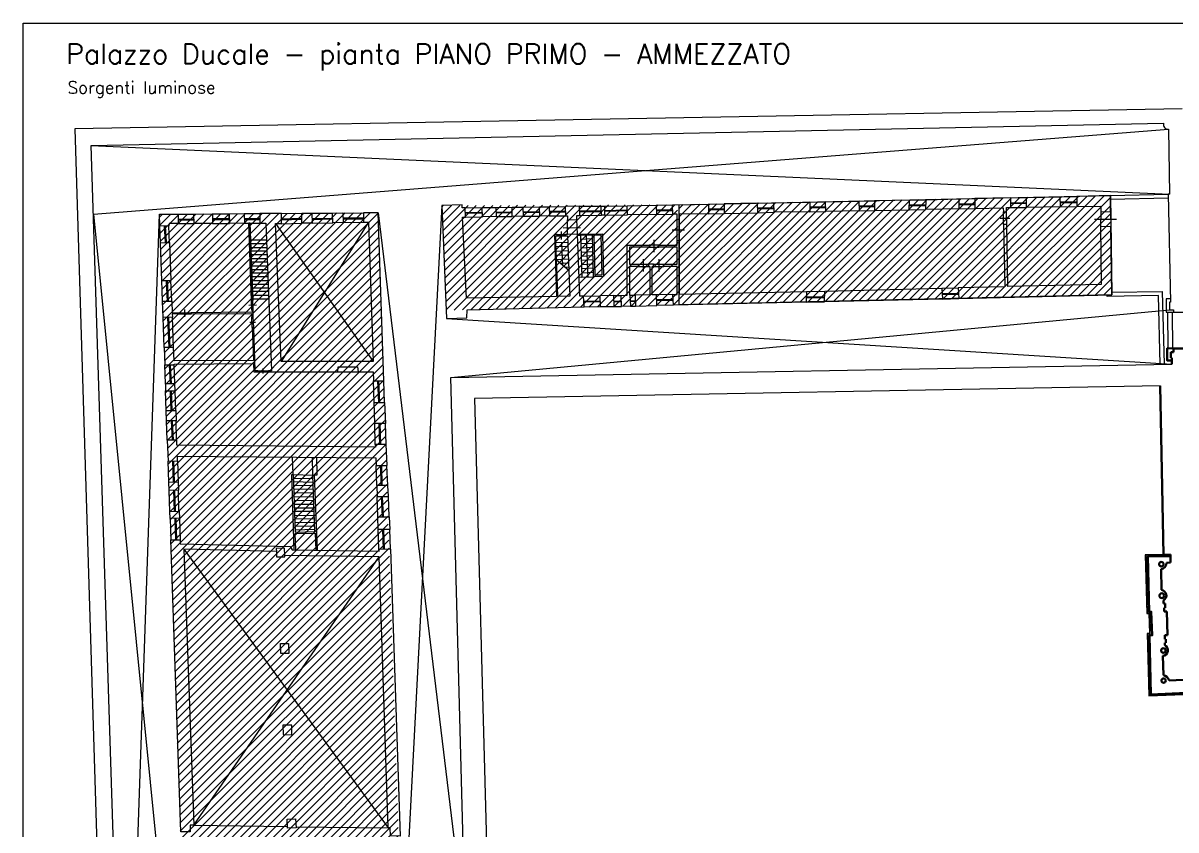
# Model space of a CAD drawing. Header units: metres. Extents: x 14 to 11854, y -8378 to 22.
# Drawn here: x 14 to 7553, y -5253 to 22 of the extents above; entities that cross this region are included whole.
import ezdxf

# ---------------------------------------------------------------- set-up
doc = ezdxf.new("R2010")
doc.units = ezdxf.units.M
doc.header["$LTSCALE"] = 0.0125
doc.layers.add('MURI', color=7, linetype='Continuous', lineweight=9)
doc.styles.get("Standard").update_dxf_attribs({"font": 'romans.shx'})

msp = doc.modelspace()

# ---------------------------------------------------------------- hatches: boundary and pattern name
at = {"layer": 'MURI'}
h = msp.add_hatch(dxfattribs=at)
h.set_pattern_fill('ANSI31', color=252, scale=12, style=0)
h.paths.add_polyline_path([(4305.7, -1165.4), (7124.5, -1106.1), (7133.8, -1755.4), (4305.7, -1821.3)])
h = msp.add_hatch(dxfattribs=at)
h.set_pattern_fill('ANSI31', color=252, scale=12, style=0)
h.paths.add_polyline_path([(2752, -1171.6), (2780.5, -1856.4), (4305.7, -1821.3), (4293.1, -1165.7)])
h = msp.add_hatch(dxfattribs=at)
h.set_pattern_fill('ANSI31', color=252, scale=12, style=0)
h.paths.add_polyline_path([(906.8, -1228.2), (2335.8, -1217.8), (2554, -7841.8), (1127.8, -7805)])

# ---------------------------------------------------------------- linework, layer by layer
at = {"layer": 'MURI', "linetype": 'Continuous', "ltscale": 0.1}
for p, q in [((14.5, -8378.1), (14.5, 21.9)), ((14.5, 21.9), (5934.5, 21.9))]:
    msp.add_line(p, q, dxfattribs=at)
at = {"layer": 'MURI', "color": 252}
for p, q in [((7593.1, -538.6), (352.5, -669.7)), ((352.5, -669.7), (572.2, -7790.5)), ((460.5, -779.3), (7472.3, -633)), ((682.4, -7726), (460.5, -779.3)), ((1704.9, -1257.5), (1704.4, -1257.8)), ((1254.2, -1288), (1255.1, -1287.8)), ((1704.9, -1288.6), (1704.4, -1290)), ((2812, -2294.9), (7527.5, -2207.8)), ((2908.3, -5932.9), (2812, -2294.9)), ((7450.2, -2349.5), (2967.2, -2431.6)), ((2967.2, -2431.6), (3056.4, -5755.5))]:
    msp.add_line(p, q, dxfattribs=at)
at = {"layer": 'MURI'}
for p, q in [((7503.6, -672), (7511.3, -1095.7)), ((7511.3, -1095.7), (7502.7, -1095.7)), ((7502.7, -1095.7), (7516.8, -1803.3)), ((7516.8, -1803.3), (7510.2, -1803.4)), ((7510.2, -1803.4), (7510.3, -1852.1)), ((7510.3, -1852.1), (7537, -1852.3)), ((7537, -1852.3), (7537.6, -1868.5)), ((7537.6, -1868.5), (7620.1, -1868.5))]:
    msp.add_line(p, q, dxfattribs=at)
at = {"layer": 'MURI', "linetype": 'ByBlock', "lineweight": 30}
for p, q in [((7537.1, -2106.4), (7628, -2106.1)), ((7537.2, -2129), (7537.1, -2106.4)), ((7519.6, -2129.3), (7537.2, -2129)), ((7519.6, -2166.6), (7519.6, -2129.3)), ((7527.5, -2166.5), (7519.6, -2166.6)), ((7527.5, -2207.8), (7527.5, -2166.5)), ((7472.7, -3453.9), (7450.2, -2349.5)), ((7518.5, -3453.4), (7472.7, -3453.9)), ((7518.5, -3505.6), (7518.5, -3453.4)), ((7518.5, -3453.4), (7518.5, -3453.4)), ((7518.5, -3453.4), (7518.5, -3453.4)), ((7491.6, -3507.1), (7518.5, -3505.6)), ((7458.3, -3684), (7456.4, -3549.4)), ((7472.5, -3772.6), (7472.5, -3752.4)), ((7483.6, -3772.7), (7472.5, -3772.6)), ((7477.2, -3800.6), (7483.6, -3800.5)), ((7477.2, -3824.3), (7477.2, -3800.6)), ((7493.7, -3824.6), (7477.2, -3824.3)), ((7483.6, -3800.5), (7483.6, -3772.7)), ((7497.3, -3979.2), (7493.7, -3824.6)), ((7480.4, -3979.5), (7497.3, -3979.2)), ((7480.7, -4005.2), (7480.4, -3979.5)), ((7479.9, -4045.6), (7480.1, -4029.7)), ((7480.1, -4029.7), (7486.7, -4029.6)), ((7486.8, -4005.2), (7480.7, -4005.2)), ((7486.7, -4029.6), (7486.8, -4005.2)), ((7470.9, -4241.1), (7468.2, -4116)), ((7646.8, -4269.2), (7509.4, -4275.7))]:
    msp.add_line(p, q, dxfattribs=at)
at = {"layer": 'MURI', "linetype": 'Continuous', "ltscale": 0.1}
msp.add_lwpolyline([(5934.5, 21.9), (11854.5, 21.9)], dxfattribs=at)
at = {"layer": 'MURI', "color": 252}
for points in [[(474.8, -1227.1), (7503.6, -672)], [(460.5, -779.3), (7511.3, -1095.7)], [(5918.7, -1196.7), (5919, -1132.9), (6134.2, -1128.1), (6133.2, -1192.4), (5918.7, -1196.7), (5919, -1132.9)], [(6134.2, -1128.1), (6239.3, -1125.4)], [(6474.7, -1120.2), (6575.6, -1118.2)], [(6575.6, -1118.2), (6795.1, -1114), (6796.9, -1179.6), (6575.6, -1183.3), (6575.6, -1118.2)], [(6795.1, -1114), (6904.2, -1112)], [(2752, -1171.6), (2505.1, -5934.4)], [(2905.7, -1186.1), (2886.9, -1186.2), (2886, -1165.9), (2752, -1171.6), (2782.7, -1909.7), (2916.4, -1906), (2918.1, -1853), (3682.8, -1834), (3680.5, -1795.3), (3679.9, -1763.8), (3654.3, -1763.8), (3639.1, -1358.5), (3575.1, -1360.2), (3560.7, -1360.2), (3560.7, -1369.8), (3575.5, -1369.8), (3589.5, -1764.2), (3511.1, -1765.7), (3504.3, -1578.4), (3498.2, -1414.6), (3498.3, -1369.8), (3507.9, -1369.8), (3507.9, -1360.2), (3488.6, -1360.2), (3502.6, -1765.8), (2913.8, -1776.8), (2888.6, -1247.1), (2888.6, -1247.1), (2907.4, -1246.4), (2905.7, -1186.1)], [(2905.7, -1186.1), (3016.6, -1184.6)], [(3018.2, -1245), (3016.6, -1184.6), (3106.1, -1183.4), (3107.7, -1243.8), (3018.2, -1245)], [(3106.1, -1183.4), (3211.8, -1182)], [(3213.4, -1242.3), (3211.8, -1182), (3283.2, -1181), (3285, -1241.4), (3213.4, -1242.3)], [(3283.2, -1181), (3390.8, -1179.5)], [(3394.2, -1239.9), (3390.8, -1179.5), (3454.3, -1178.7), (3457.7, -1239.1), (3394.2, -1239.9)], [(3454.3, -1178.7), (3560.1, -1177.2)], [(3652.9, -1176), (3560.1, -1177.2), (3561.8, -1237.7), (3574, -1237.5), (3574.3, -1264.9), (3635.7, -1263.1), (3635.2, -1236.2), (3654.5, -1235.7), (3652.9, -1176)], [(3652.9, -1176), (3794.4, -1174.8)], [(3653.7, -1205.9), (3795.2, -1204.4)], [(3796, -1233.9), (3794.4, -1174.8), (3815.7, -1174.9), (3817.2, -1233.5), (3796, -1233.9)], [(3815.7, -1174.9), (3964.1, -1172)], [(3816.4, -1204.2), (3965, -1199.2)], [(3816.6, -1208.9), (3965.1, -1203.9)], [(4154, -1168.4), (4261.5, -1166.3)], [(4154.9, -1198.8), (4262.3, -1197.2)], [(4155, -1204.7), (4262.5, -1203.1)], [(4495.8, -1161.8), (4598.4, -1159.8)], [(4495.8, -1193.4), (4599.2, -1190.6)], [(4495.8, -1199.3), (4599.2, -1196.5)], [(4818, -1155.6), (4923.8, -1153.5)], [(4818.9, -1186.9), (4924.7, -1184.4)], [(4818.9, -1192.8), (4924.8, -1190.3)], [(4923.8, -1153.5), (5158.2, -1150), (5159.8, -1211.3), (4925.5, -1215.3), (4923.8, -1153.5)], [(5158.2, -1150), (5262.3, -1147.7)], [(5159, -1180.6), (5263.1, -1178.5)], [(5159.1, -1186.6), (5263.1, -1184.4)], [(5262.3, -1147.7), (5480.4, -1142.8), (5482.1, -1205), (5264, -1209.2), (5262.3, -1147.7)], [(5480.4, -1142.8), (5581.3, -1140.5)], [(5481.2, -1173.9), (5582.1, -1171.8)], [(5481.2, -1180.6), (5582.1, -1178.4)], [(5482.1, -1205), (5481.9, -1205), (5582.9, -1203.1)], [(5582.9, -1203.1), (5809.6, -1198.6), (5810.4, -1135.2), (5581.3, -1140.5), (5582.9, -1203.1)], [(5809.6, -1198.6), (5918.7, -1196.7)], [(5810, -1166.9), (5918.8, -1164.8)], [(5810, -1173.6), (5918.8, -1171.5)], [(5810.4, -1135.2), (5919, -1132.9)], [(6133.2, -1192.4), (6239, -1190.2)], [(6133.6, -1165.4), (6239.1, -1164.4)], [(6133.7, -1158.9), (6239.1, -1157.8)], [(6474.7, -1152.6), (6575.6, -1150.8)], [(6474.7, -1158.4), (6575.6, -1156.6)], [(6474.7, -1185), (6575.6, -1183.3)], [(6796, -1146.8), (6905.1, -1144.9)], [(6796, -1152.6), (6905.1, -1150.6)], [(6796.9, -1179.6), (6906, -1177.8)], [(474.8, -1227.1), (1125.2, -7736.9)], [(682.4, -7726), (906.8, -1228.2)], [(906.8, -1228.2), (1027.9, -1227.3), (1027.9, -1288.8), (969.3, -1289), (967.4, -1303.9), (909.4, -1305.5), (906.8, -1228.2)], [(1027.9, -1227.3), (1132.1, -1226.6)], [(1027.9, -1227.3), (1027.9, -1288.8)], [(1027.9, -1259.5), (1132.9, -1257.8)], [(1027.9, -1265.5), (1132.9, -1263.8)], [(1252.5, -1225.7), (1254.2, -1288), (1133.7, -1288.4), (1132.1, -1226.6), (1252.5, -1225.7)], [(1133.7, -1288.4), (1132.1, -1226.6)], [(1252.5, -1225.7), (1363.2, -1224.9)], [(1252.5, -1225.7), (1254.2, -1288)], [(1253.3, -1256.9), (1364, -1256.7)], [(1253.3, -1262.9), (1364, -1262.6)], [(1460.8, -1224.2), (1462.4, -1287.2), (1364.8, -1287.6), (1363.2, -1224.9), (1460.8, -1224.2)], [(1363.2, -1224.9), (1364.8, -1287.6)], [(1460.8, -1224.2), (1563.3, -1223.4)], [(1460.8, -1224.2), (1462.4, -1287.2)], [(1461.6, -1256.7), (1563.3, -1256.7)], [(1461.6, -1262.6), (1563.3, -1262.6)], [(2272.6, -1279.5), (1702.3, -2190.8)], [(1704.4, -1257.8), (1837.5, -1253.8)], [(1704.4, -1263.8), (1837.5, -1259.8)], [(1704.9, -1223.3), (1839.3, -1221.4)], [(1836.6, -1221.4), (1903.3, -1220.9), (1905.1, -1285.4), (1838.4, -1286.5), (1836.6, -1221.4)], [(1903.3, -1220.9), (2038.4, -1220)], [(1904.3, -1255.8), (2039.3, -1252.7)], [(1904.3, -1261.8), (2039.3, -1258.6)], [(2038.4, -1220), (2105.2, -1219.5), (2106.9, -1282.1), (2040.2, -1283.2), (2038.4, -1220)], [(2105.2, -1220.5), (2240.3, -1218.5)], [(2106.1, -1251.8), (2240.3, -1251.8)], [(2106.1, -1257.7), (2240.3, -1257.7)], [(2106.9, -1282.1), (2240.3, -1280)], [(2335.8, -1217.8), (2908.3, -5932.9)], [(2906.6, -1216.3), (3017.4, -1214.8)], [(2906.7, -1221), (3017.5, -1219.5)], [(2907.4, -1246.4), (3018.2, -1245)], [(3106.9, -1213.6), (3212.6, -1212.2)], [(3107, -1218.2), (3212.7, -1216.8)], [(3107.7, -1243.8), (3213.4, -1242.3)], [(3284.1, -1211.2), (3392.5, -1209.7)], [(3284.2, -1215.9), (3392.7, -1214.4)], [(3285, -1241.4), (3394.2, -1239.9)], [(3456, -1208.9), (3560.9, -1207.5)], [(3457.5, -1213.5), (3562.5, -1212.1)], [(3457.7, -1239.1), (3561.8, -1237.7)], [(3575.1, -1360.2), (3574.3, -1264.9)], [(3639.1, -1358.5), (3635.7, -1263.1)], [(3653.8, -1210.5), (3795.3, -1209)], [(3654.5, -1235.7), (3796, -1233.9)], [(3817.2, -1233.5), (3966, -1230.9)], [(4155.7, -1229.2), (4263.2, -1228)], [(4291.3, -1400.7), (4291.3, -1261.3)], [(4305.7, -1261.3), (4305.7, -1400.7)], [(4495.8, -1224.9), (4600.1, -1222.4)], [(4819.7, -1218.3), (4925.5, -1215.3)], [(5159.8, -1211.3), (5264, -1209.2)], [(6404.1, -1254.3), (6467.2, -1253.8), (6467.2, -1253.8)], [(6426.6, -1294), (6424.9, -1212.7)], [(6447.2, -1294), (6446, -1212.4)], [(7020, -1259.7), (7163.7, -1259.7)], [(7062.8, -1211), (7059.7, -1308.3)], [(7126, -1211.4), (7127.4, -1309.4)], [(967.4, -1303.9), (909.4, -1305.5)], [(913.2, -1414.5), (909.4, -1305.5)], [(944.1, -1413.6), (945.4, -1411), (939.5, -1304.6)], [(950.5, -1413.6), (951.8, -1411), (946, -1304.6)], [(971.7, -1416.2), (967.4, -1303.9)], [(1027.9, -1288.8), (1133.7, -1288.4)], [(1255.1, -1287.8), (1365.4, -1287.6)], [(1462.4, -1287.2), (1563.3, -1286.9)], [(1491.2, -1287.1), (1497.3, -1287.1), (1516, -1792)], [(1509.1, -1792.3), (1491.2, -1287.1)], [(1665.1, -1289.3), (2304.5, -2191.2)], [(1704.4, -1290), (1838.4, -1286.5)], [(1905.1, -1285.4), (2040.2, -1283.2)], [(3534.3, -1340), (3534.3, -1392.5)], [(3547.3, -1315.9), (3658.9, -1315.4)], [(3639.1, -1358.5), (3802.5, -1356.2), (3810, -1635), (3745.5, -1636.6)], [(4258.5, -1331), (4339.2, -1331)], [(7127.4, -1309.4), (7059.7, -1308.3), (7064, -1687.4), (6454.8, -1700.1), (6447.2, -1294), (6426.6, -1294), (6434.3, -1702), (6129, -1709.5), (6133.6, -1779.8), (7133.8, -1755.4), (7127.4, -1309.4)], [(913.2, -1414.5), (971.6, -1412.9), (981.3, -1661.9), (921.8, -1663.5), (913.2, -1414.5)], [(1501.3, -1395), (1606.3, -1395)], [(1502.2, -1419.9), (1607.3, -1419.9)], [(3577, -1413.4), (3498.2, -1414.6)], [(3507.9, -1360.2), (3560.7, -1360.2)], [(3507.9, -1369.8), (3560.7, -1369.8)], [(3543.1, -1560.8), (3541, -1517), (3536.9, -1414)], [(3658.6, -1366), (3639.4, -1366)], [(3738.2, -1389.2), (3659.6, -1392.9)], [(3739, -1418.5), (3660.7, -1422.2)], [(3709.3, -1641.1), (3707.2, -1597.3), (3698, -1365.4)], [(3737.4, -1364.8), (3792.7, -1363.7), (3800.2, -1625.6), (3755.7, -1626.7), (3748.6, -1364.6)], [(4171.2, -1429.5), (4108.7, -1429.5)], [(4139.9, -1395.8), (4139.9, -1476.5)], [(1503.2, -1445.4), (1608.3, -1445.4)], [(1504, -1468.2), (1609.2, -1468.2)], [(1504.8, -1491), (1610.1, -1491)], [(3577.9, -1437.8), (3499.2, -1441.5)], [(3578.9, -1467.1), (3500.3, -1470.8)], [(3579.9, -1494.8), (3501.4, -1498.5)], [(3739.9, -1446.2), (3661.8, -1449.9)], [(3740.7, -1473.9), (3662.8, -1477.6)], [(3741.5, -1500), (3663.8, -1503.7)], [(4108.7, -1443.9), (4171.2, -1443.9)], [(1506.1, -1517.3), (1611.2, -1517)], [(1506.6, -1539.8), (1612.1, -1539.8)], [(1507.6, -1565.9), (1613.1, -1565.9)], [(3580.9, -1522.5), (3502.4, -1526.2)], [(3502.4, -1526.2), (3583.4, -1594.5)], [(3581.8, -1548.5), (3531.7, -1550.9)], [(3582.7, -1574.5), (3561, -1575.6)], [(3742.2, -1526), (3664.8, -1529.8)], [(3743.1, -1555.2), (3665.8, -1559.1)], [(3743.9, -1581.2), (3666.8, -1585.2)], [(4036.6, -1554.4), (4103.9, -1554.4)], [(4036.6, -1568.9), (4103.9, -1568.9)], [(4070.3, -1520.8), (4070.3, -1601.4)], [(4137.5, -1554.4), (4204.8, -1554.4)], [(4137.5, -1568.9), (4204.8, -1568.9)], [(4171.2, -1520.8), (4171.2, -1601.4)], [(1508.5, -1588.6), (1614, -1588.6)], [(1509.3, -1611.4), (1614.9, -1611.4)], [(1510.2, -1635.3), (1615.8, -1635.3)], [(3668.9, -1640.3), (3649.7, -1641.1)], [(3744.7, -1608.8), (3667.8, -1612.8)], [(926.5, -1798.5), (921.7, -1659.9)], [(921.8, -1663.5), (981.3, -1661.9)], [(958.4, -1797.7), (952.4, -1662.6)], [(964.8, -1797.7), (958.8, -1662.6)], [(986.6, -1796.9), (980.9, -1661.9)], [(1511.1, -1660.2), (1616.8, -1660.2)], [(1512, -1684.7), (1617.7, -1684.3)], [(1512.9, -1708.7), (1618.7, -1708.7)], [(1513.8, -1731.8), (1619.6, -1731.8)], [(5137.9, -1733.9), (5258.3, -1731)], [(5258.3, -1731), (6021.5, -1712.1), (6026.2, -1782.2), (5254.9, -1799.9), (5258.3, -1731)], [(6021.5, -1712.1), (6129, -1709.5)], [(7133.5, -1738), (7463.5, -1733), (7476.4, -2208.7)], [(986.6, -1796.9), (926.5, -1798.5)], [(1511.3, -1852.2), (1509.1, -1792.3)], [(1514.7, -1757.9), (1620.6, -1757.9)], [(1515.6, -1780.7), (1621.5, -1780.7)], [(1518.2, -1851.9), (1516, -1792)], [(3679.9, -1763.8), (3787.5, -1760.5)], [(3787, -1796.4), (3680.7, -1798.6)], [(3787, -1801.1), (3681, -1803.3)], [(3876.6, -1759.3), (3925.3, -1758.8)], [(3878.4, -1795.3), (3927.1, -1794.5)], [(3878.4, -1800), (3927.1, -1799.2)], [(3982.3, -1757.7), (4016.3, -1757.1)], [(3984.1, -1793.3), (4018.2, -1792.6)], [(3984.1, -1798), (4018.2, -1797.3)], [(4263.9, -1753), (4156, -1754.7)], [(4265.4, -1787.4), (4157, -1787.4)], [(4265.4, -1792.1), (4157, -1792.1)], [(5134.5, -1802.6), (5254.9, -1799.9)], [(5135.9, -1774.7), (5256.3, -1771.9)], [(5136.2, -1768.3), (5256.6, -1765.4)], [(6023.9, -1747.2), (6131.3, -1744.6)], [(6024.3, -1753.6), (6131.7, -1751.1)], [(6026.2, -1782.2), (6133.6, -1779.8)], [(7450.2, -2209.2), (7439.6, -1759.3), (7104.5, -1766.5), (7104.5, -1756.2)], [(1033.2, -1872.1), (1113.4, -1871.9)], [(1033.3, -1879.6), (1113.4, -1879.1)], [(1073.4, -1899.2), (1073.4, -1850.7)], [(1490.3, -1823.2), (1540.1, -1821), (1540.1, -1821)], [(1509.2, -1876.3), (1510, -1898.1)], [(2812, -2294.9), (7510.3, -1852.1)], [(3682.8, -1834), (3788.1, -1832.2)], [(3880.1, -1831.4), (3928.8, -1830.2)], [(3985.8, -1828.9), (4020, -1828.2)], [(4266.9, -1822.2), (4158.2, -1824.5)], [(7497.5, -1868.2), (7501.3, -2104.8)], [(7528.7, -1868.5), (7531.6, -2106.1)], [(936.9, -2099.8), (930.1, -1902.7)], [(970.1, -2098.8), (961.9, -1901.8)], [(976.5, -2098.8), (968.4, -1901.8)], [(998.5, -2103), (990.7, -1901), (990.7, -1901)], [(1496.3, -1933.4), (1535.5, -1933)], [(1512.9, -1968.6), (1510, -1898.1)], [(1522.5, -1968.3), (1519.9, -1897.7)], [(2782.7, -1909.7), (7527.5, -2207.8)], [(1512.9, -1968.6), (1521.6, -2184.8)], [(936.9, -2099.8), (998.3, -2098)], [(945.1, -2337.2), (940.9, -2213.5), (940.9, -2213.5), (940.9, -2213.5)], [(940.9, -2213.5), (1002.5, -2213.5)], [(978.3, -2337.2), (971.6, -2213.5)], [(984.9, -2337.2), (978.2, -2213.5)], [(1006.9, -2337.2), (1006.9, -2337.2), (1002.5, -2213.5)], [(1549.5, -2250.9), (1619.6, -2251)], [(1549.5, -2258.6), (1619.6, -2258.6)], [(1584.6, -2270), (1584.6, -2235.5)], [(2072.7, -2258.7), (2204.8, -2258.7)], [(2310.1, -2459.3), (2306, -2316.1)], [(2306, -2316.1), (2374, -2316.1)], [(2340.3, -2459.3), (2334.1, -2316.1)], [(2346.6, -2459.3), (2340.3, -2316.1)], [(2379, -2459.3), (2374, -2316.1)], [(945.1, -2337.2), (946.7, -2382.8), (1008.4, -2382.8), (1006.9, -2337.2), (945.1, -2337.2)], [(951.2, -2511.4), (946.7, -2382.8)], [(983, -2511.4), (978.5, -2382.8)], [(989.6, -2511.4), (985, -2382.8)], [(1012.9, -2511.4), (1008.4, -2382.8)], [(2310.1, -2459.3), (2379, -2459.3), (2383.7, -2596), (2314, -2596), (2310.1, -2459.3)], [(951.2, -2511.4), (1012.9, -2511.4), (1015.2, -2578.1), (953.5, -2578.1), (951.2, -2511.4)], [(957.9, -2705), (953.5, -2578.1)], [(991.4, -2705), (984.7, -2578.1)], [(997.9, -2705), (991.2, -2578.1)], [(1018.3, -2705), (1015.2, -2578.1)], [(2318, -2732.7), (2314, -2596)], [(2348.4, -2732.7), (2344, -2596)], [(2354.6, -2732.7), (2350.3, -2596)], [(2388.5, -2732.7), (2383.7, -2596)], [(2394.5, -2871), (2388.5, -2732.7), (2318, -2732.7), (2318.7, -2749.9), (1020.8, -2738.3), (1019.7, -2705), (957.9, -2705), (962.6, -2841.7), (1023.8, -2840), (1024.6, -2808.6), (2321.4, -2820.5), (2323.1, -2871), (2394.5, -2871)], [(967.6, -2980), (963.2, -2841.7)], [(999, -2979.1), (993.2, -2840.8)], [(1005.5, -2979.1), (999.7, -2840.8)], [(1023.8, -2840), (1028.7, -2978.3)], [(1780.6, -2929.2), (1777, -2815.5)], [(1908.6, -2933.1), (1906.3, -2816.7)], [(1918.2, -2932.7), (1937.4, -2932.6), (1935.1, -2816.1)], [(1788.1, -3421.8), (1771, -2929.5), (1780.6, -2929.2)], [(1780.6, -2929.2), (1908.6, -2933.1)], [(1780.6, -2929.2), (1793.7, -3306.2), (1923.5, -3302.8), (1908.6, -2933.1)], [(1908.6, -2933.1), (1918.2, -2932.7), (1938, -3423.6)], [(2327.4, -3001.2), (2323.1, -2871)], [(2356.4, -3001.2), (2353.5, -2871)], [(2363.2, -3001.2), (2360.4, -2871)], [(2400.1, -3001.2), (2394, -2871)], [(967.4, -2980), (1028.7, -2978.3), (1030.6, -3032.1), (969.2, -3033.7), (967.4, -2980)], [(1781.5, -2953.2), (1909.5, -2956.3)], [(1782.3, -2975.9), (1910.4, -2979.3)], [(1783, -2998.3), (1911.3, -3001.3)], [(973.9, -3170.4), (969.2, -3033.7)], [(1005.7, -3169.6), (999.9, -3032.9)], [(1012.2, -3169.6), (1006.4, -3032.9)], [(1033.6, -3168.8), (1030.6, -3032.1)], [(1783.9, -3023.3), (1912.3, -3026.4)], [(1784.7, -3047.8), (1913.3, -3050.1)], [(1785.6, -3072.7), (1914.3, -3076.1)], [(2334.2, -3206.2), (2330.8, -3074.4)], [(2365.6, -3206), (2365.1, -3203.4), (2358.3, -3074.4)], [(2372.5, -3206), (2372, -3203.4), (2365.1, -3074.4)], [(2409.5, -3205.8), (2403.3, -3074.4)], [(1786.4, -3096.8), (1915.2, -3098.4)], [(1787.3, -3123.2), (1916.2, -3123.2)], [(1788.2, -3147.7), (1917.2, -3147.7)], [(973.9, -3170.4), (1035.5, -3168.7), (1037.1, -3215.9), (975.6, -3217.6), (973.9, -3170.4)], [(975.6, -3217.6), (980.5, -3357.4)], [(1007.9, -3216.7), (1011.5, -3356.8)], [(1014.4, -3216.7), (1018, -3356.8)], [(1037.1, -3215.9), (1042.5, -3356.2)], [(1918.2, -3172.1), (1789, -3172.1)], [(1919.3, -3198.1), (1790, -3198.9)], [(1920.1, -3219.1), (1790.8, -3222.5)], [(2409.5, -3205.8), (2412.4, -3289.2), (2336.9, -3289.2), (2334.2, -3206.2), (2409.5, -3205.8)], [(1920.7, -3242.7), (1791.4, -3246.1)], [(1921.4, -3266.4), (1792, -3269.8)], [(1922, -3290), (1792.7, -3293.4)], [(1797.7, -3421.5), (1794, -3315.8), (1923.9, -3312.4), (1928.4, -3424)], [(2341.5, -3415.3), (2336.9, -3289.2)], [(2370.5, -3416.8), (2366.9, -3288.9)], [(2377.3, -3416.8), (2373.7, -3288.9)], [(2418.3, -3418.3), (2412.4, -3288.5)], [(2401.2, -5239.3), (2401.2, -5239.3), (2343, -3467.1), (1727.2, -3458.3), (1723.9, -3410.9), (1670.6, -3412.2), (1671.2, -3431.9), (1066.3, -3417.6), (1131.7, -5222.5), (1106.8, -5222.1), (1108.3, -5264.8), (1046.9, -5266.5), (980.5, -3357.4), (1042.5, -3356.2), (1042.5, -3383.2), (1761.1, -3400.3), (1773.8, -3421), (2342.1, -3431.8), (2341.5, -3415.3), (2418.3, -3418.3), (2481.2, -5293.2), (2416.9, -5291.3), (2415, -5239.4), (2401.2, -5239.3)], [(1066.3, -3417.6), (2401.2, -5239.3)], [(1131.7, -5222.5), (2343, -3467.1)], [(1671.2, -3431.9), (1672.3, -3467.2), (1726.3, -3467.8), (1727.2, -3458.3)], [(1697.4, -4034.2), (1749.7, -4035.4), (1751.6, -4100), (1699.1, -4098.8), (1697.4, -4034.2)], [(1772.5, -4630.6), (1771, -4569.2), (1713.8, -4569.2), (1716.3, -4629.6), (1772.5, -4630.6)], [(1742.9, -5241.7), (1742.9, -5241.7), (1741.3, -5183.1), (1796.3, -5180.8), (1799.3, -5239.9), (1799.3, -5239.9), (1742.9, -5241.7), (1742.9, -5241.7)], [(1131.7, -5222.5), (1742.6, -5231.8)], [(1798.9, -5232.8), (2401.2, -5239.3)]]:
    msp.add_lwpolyline(points, dxfattribs=at)
for points in [[(4305.7, -1165.4), (7124.5, -1106.1), (7133.8, -1755.4), (4305.7, -1821.3)], [(6239.3, -1125.4), (6239, -1190.2), (6423.7, -1186.8), (6424.9, -1212.7), (6446, -1212.4), (6444.5, -1184.8), (6474.7, -1185), (6474.7, -1120.2)], [(7124.5, -1106.1), (6904.2, -1112), (6906, -1177.8), (7062.8, -1175.1), (7062.8, -1211), (7126, -1211.4)], [(3964.1, -1172), (4154, -1168.4), (4155.7, -1229.2), (3966, -1230.9), (3966, -1230.9), (3966, -1230.9), (3966, -1230.9)], [(4291.3, -1261.3), (4291.3, -1227.7), (4263.2, -1228), (4261.5, -1166.3), (4495.8, -1161.8), (4495.8, -1224.9), (4305.7, -1227.5), (4305.7, -1261.3)], [(4598.4, -1159.8), (4600.1, -1222.4), (4819.7, -1218.3), (4819.7, -1218.3), (4819.7, -1218.3), (4819.7, -1218.3), (4819.7, -1218.3), (4818, -1155.6)], [(1619.6, -2251), (1619.6, -2258.6), (2072.7, -2258.7), (2074.4, -2226.6), (2201.4, -2226.5), (2204.8, -2258.7), (2304.3, -2258.7), (2306, -2316.1), (2374, -2316.1), (2335.8, -1217.8), (2240.3, -1218.5), (2240.3, -1280), (2272.6, -1279.5), (2304.5, -2191.2), (2304.5, -2191.2), (1702.3, -2190.8), (1665.1, -1289.3), (1704.9, -1288.6), (1704.9, -1222.4), (1563.3, -1223.4), (1563.3, -1286.9), (1602.1, -1286.7), (1640.1, -2251)], [(1497.3, -1287.1), (1491.2, -1287.1), (1509.1, -1792.3), (1516, -1792)], [(3668.9, -1640.3), (3745.5, -1636.6), (3737.4, -1364.8), (3658.6, -1366)], [(3979, -1443.9), (3979, -1554.4), (4036.6, -1554.4), (4036.6, -1568.9), (3979, -1568.9), (3979, -1758.1), (3982.3, -1757.7), (3985.8, -1828.9), (3928.8, -1830.2), (3925.3, -1758.8), (3964.5, -1758.1), (3964.5, -1429.5), (4108.7, -1429.5), (4108.7, -1443.9)], [(4171.2, -1429.5), (4291.3, -1429.5), (4291.3, -1400.7), (4305.7, -1400.7), (4305.7, -1751.6), (5137.9, -1733.9), (5134.5, -1802.6), (4266.9, -1822.2), (4263.8, -1752.6), (4291.3, -1751.9), (4291.3, -1568.9), (4204.8, -1568.9), (4204.8, -1554.4), (4291.3, -1554.4), (4291.3, -1443.9), (4171.2, -1443.9)], [(4137.5, -1554.4), (4103.9, -1554.4), (4103.9, -1568.9), (4113.5, -1568.9), (4113.5, -1755.4), (4016.3, -1757.1), (4020, -1828.2), (4158.2, -1824.5), (4156, -1754.7), (4127.9, -1755.2), (4127.9, -1568.9), (4137.5, -1568.9)], [(1033.3, -1879.6), (989.8, -1879.9), (989.8, -1879.9), (989.8, -1879.9), (990.7, -1901), (930.1, -1902.7), (926.5, -1798.5), (986.6, -1796.9), (989.5, -1872.5), (1033.2, -1872.1)], [(3786, -1760.5), (3786, -1760.5), (3786, -1760.5), (3788.1, -1832.2), (3880.1, -1831.4), (3876.6, -1759.3), (3786, -1760.5), (3786, -1760.5)], [(1113.4, -1879.1), (1509.2, -1876.3), (1510.1, -1898.5), (1509.6, -1898.1), (1519.9, -1897.7), (1518.2, -1851.9), (1511.3, -1852.2), (1511.8, -1867.4), (1113.4, -1871.9)], [(1002.4, -2207.1), (1521.5, -2204.5), (1523.7, -2258.6), (1549.5, -2258.6), (1549.5, -2250.9), (1533, -2250.9), (1522.5, -1968.3), (1512.9, -1968.6), (1521.6, -2184.8), (1001.8, -2187.1), (998.3, -2098), (936.9, -2099.8), (940.9, -2213.5), (1002.5, -2213.5)], [(2327.4, -3001.2), (2329.8, -3074.4), (2402.2, -3074.4), (2403.3, -3074.4), (2400.1, -3001.2)]]:
    msp.add_lwpolyline(points, close=True, dxfattribs=at)
at = {"layer": 'MURI', "linetype": 'Continuous'}
for points in [[(7124.5, -1106.1), (7502.7, -1095.7)], [(7124.8, -1130.5), (7503.2, -1120.2)], [(7472.7, -3453.9), (7352.9, -3455.1), (7362.8, -3837.6), (7376.3, -3837.8), (7380.2, -3969.5), (7364.9, -3969.6), (7376.1, -4376.9), (7775.2, -4361.1), (7771.4, -4258), (8315.9, -4235), (8321.3, -4336.2), (8719.4, -4318), (8719.4, -4267.8), (8826.1, -4263.4), (8829.4, -4313.2), (9111, -4300.8), (9108.2, -4195.8)], [(7518.5, -3456.7), (7356.2, -3459.1), (7366.1, -3834.4), (7379.5, -3834.4), (7383.2, -3972.6), (7368, -3972.8), (7378.2, -4373.1), (7771.3, -4358.4), (7768.8, -4254.1), (8319.1, -4231.4), (8324.7, -4333.3), (8716, -4314.8), (8716, -4264.5), (8830.1, -4260.1), (8832.3, -4309.6), (9107.8, -4297.7), (9105.3, -4195.9)]]:
    msp.add_lwpolyline(points, dxfattribs=at)
at = {"layer": 'MURI', "color": 252}
for points in [[(1568.3, -1784.1, 0, 28.8, 0), (1566.2, -1740.2, 0, 0, 0), (1546.4, -1338, 0, 0, 0), (1604.1, -1336.9, 0, 0, 0)], [(1749.7, -2875, 0, 28.8, 0), (1793.6, -2875.4, 0, 0, 0), (1817.8, -2875.6, 0, 0, 0)], [(1975.6, -2874.3, 0, 28.8, 0), (1931.7, -2876.4, 0, 0, 0), (1907.5, -2877.6, 0, 0, 0)], [(1844.6, -2931.2, 0, 28.8, 0), (1846.7, -2975, 0, 0, 0), (1862.9, -3304.4, 0, 0, 0)]]:
    msp.add_lwpolyline(points, format="xyseb", dxfattribs=at)
at = {"layer": 'MURI'}
msp.add_lwpolyline([(7516.4, -1781.2), (7489.7, -1781.2), (7490.1, -1868.2), (7537.6, -1868.5)], dxfattribs=at)
at = {"layer": 'MURI', "linetype": 'ByBlock', "lineweight": 30}
for points in [[(7527.5, -2184.3), (7496.9, -2184.4), (7496.8, -2104.6), (7537.1, -2106.4)], [(7518.5, -3463), (7369, -3466.6), (7377.3, -3826.5), (7392, -3826.6), (7398, -3980.9), (7381.1, -3981.1), (7389.2, -4367.1), (7761.9, -4349.8), (7758.5, -4248.4), (8330.3, -4221.3), (8336.9, -4321.3), (8701.5, -4305.3), (8702.1, -4256.3), (8839.2, -4250.8), (8843.3, -4300.5), (9090.5, -4288.7), (9087.8, -4197)]]:
    msp.add_lwpolyline(points, dxfattribs=at)
for centre, radius in [((7457.6, -3516.1), 14.7), ((7460.9, -3721.8), 15.5), ((7470.5, -4080.6), 14.8), ((7472.6, -4276.6), 14.3)]:
    msp.add_circle(centre, radius, dxfattribs=at)
at = {"layer": 'MURI'}
msp.add_arc((7502.3, -641), 31, 165, 272.47479, dxfattribs=at)
at = {"layer": 'MURI', "linetype": 'ByBlock', "lineweight": 30}
for centre, radius, start, end in [((7449, -3507.4), 42.6, 279.97577, 0.41309), ((7453.9, -3720.6), 36.9, 300.28643, 83.18505), ((7462.3, -4078.8), 37.6, 279, 62), ((7460.1, -4291.8), 51.9, 18.14664, 77.95119)]:
    msp.add_arc(centre, radius, start, end, dxfattribs=at)

# ---------------------------------------------------------------- texts
at = {"layer": 'MURI', "linetype": 'Continuous', "ltscale": 0.1, "attachment_point": 1}
for s, insert, char_height, width in [('Palazzo Ducale - pianta PIANO PRIMO - AMMEZZATO ', (295.4, -113.9), 130, 40000), ('Sorgenti luminose', (305.9, -359.5), 80, 2778.71)]:
    msp.add_mtext(s, dxfattribs=dict(at, insert=insert, char_height=char_height, width=width))

doc.saveas('drawing.dxf')
